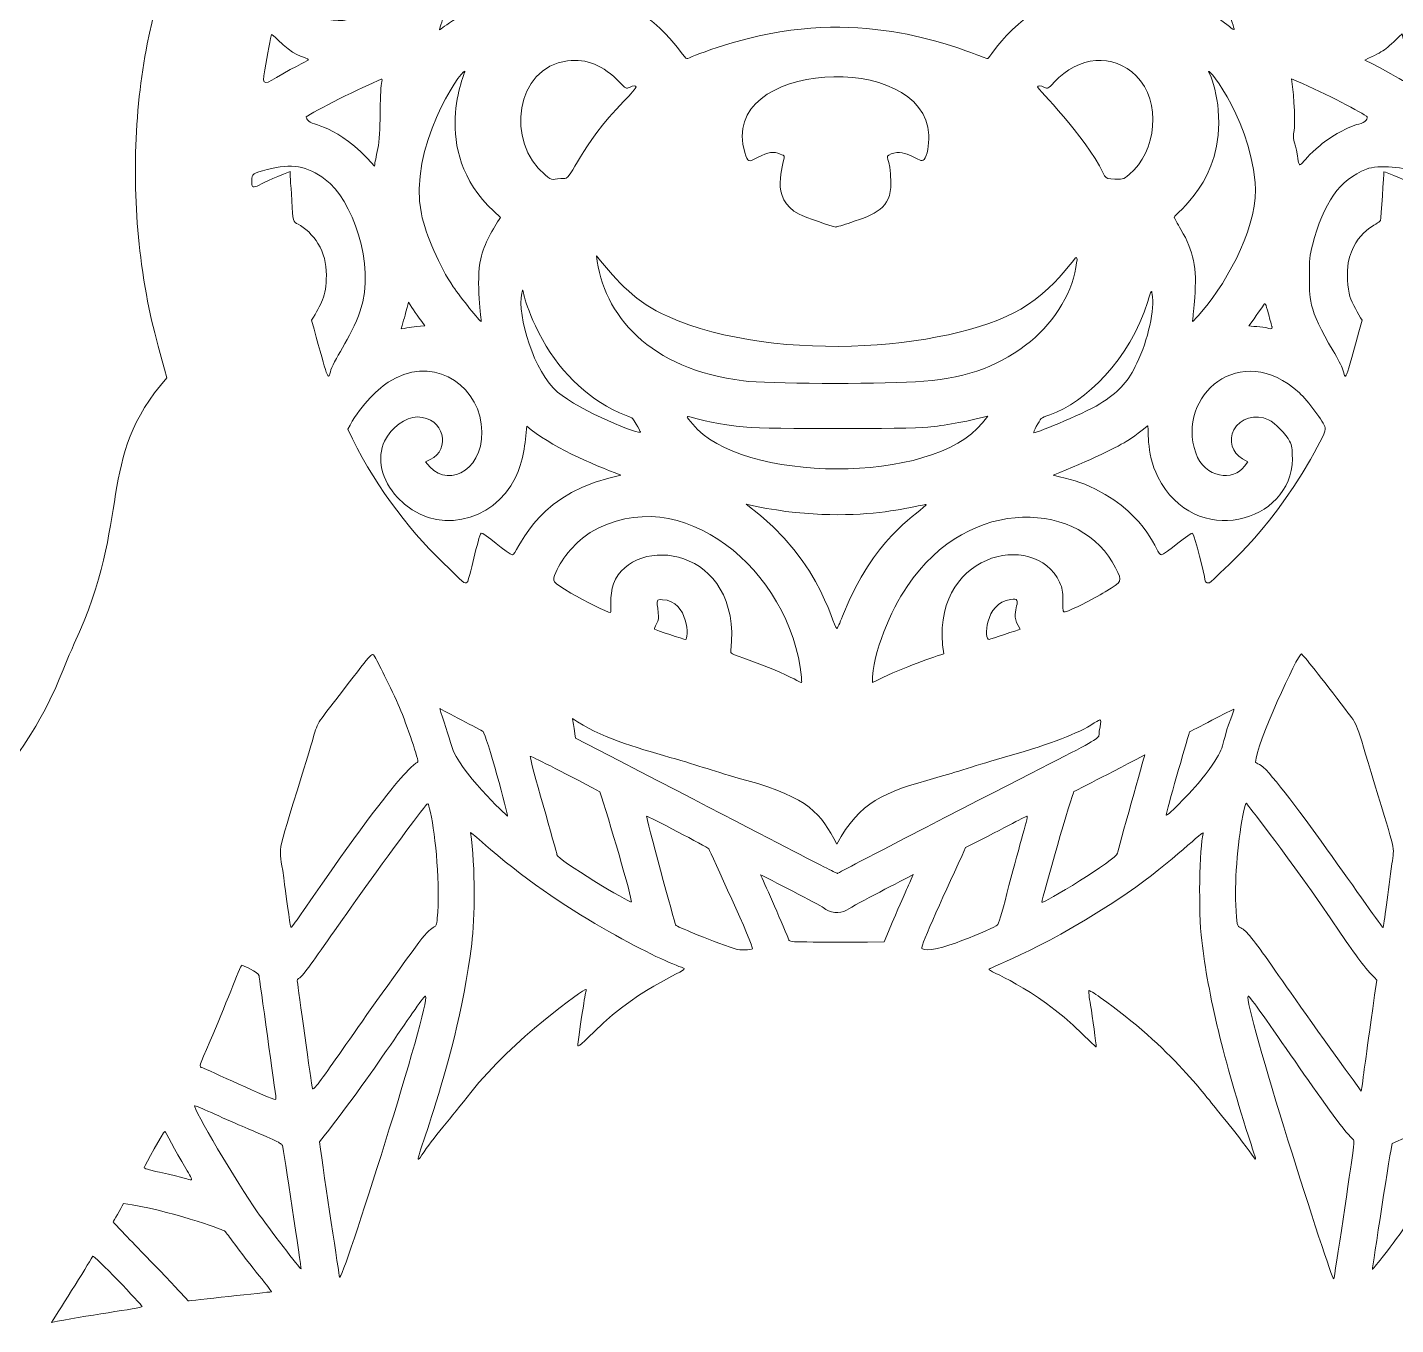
# Model space of a CAD drawing. Header units: inches. Extents: x -38.8 to 53.1, y -11.6 to 14.8.
# Drawn here: x -13.092 to -9.058, y -6.909 to -3.083 of the extents above; entities that cross this region are included whole.
import ezdxf

# ---------------------------------------------------------------- set-up
doc = ezdxf.new("R2010")
doc.units = ezdxf.units.IN
doc.header["$MEASUREMENT"] = 0
doc.layers.add('Sloth', color=7, linetype='Continuous', lineweight=0)

msp = doc.modelspace()

# ---------------------------------------------------------------- linework, layer by layer
at = {"layer": 'Sloth'}
for points, knots in [([(-5.5571, -8.4028), (-5.8408, -8.2225), (-5.9443, -8.1075), (-6.2237, -7.9171), (-6.612, -7.6527), (-6.4955, -7.6612), (-6.9886, -7.3707), (-6.9055, -7.354), (-6.723, -7.3416), (-6.6526, -7.3554), (-6.6419, -7.3575), (-6.6326, -7.3587), (-6.632, -7.3581), (-6.6314, -7.3575), (-6.6503, -7.3308), (-6.674, -7.2987), (-6.732, -7.2205), (-6.7472, -7.2125), (-6.8911, -7.0604), (-7.1105, -6.8287), (-7.2475, -6.7131), (-7.5217, -6.5281), (-7.5625, -6.5006), (-7.5927, -6.4783), (-7.5901, -6.4774), (-7.5653, -6.4691), (-7.5589, -6.4787), (-7.4536, -6.4307), (-7.4101, -6.4109), (-7.3371, -6.37), (-7.3371, -6.3654), (-7.3371, -6.3642), (-7.3433, -6.3611), (-7.351, -6.3586), (-7.4372, -6.3301), (-7.6089, -6.1397), (-7.672, -6.0728), (-7.734, -6.007), (-8.2599, -5.5004), (-8.2421, -5.4827), (-8.2412, -5.4818), (-8.2161, -5.481), (-8.1863, -5.4808), (-8.1342, -5.4804), (-8.1219, -5.4837), (-8.0896, -5.4491), (-8.1699, -5.3737), (-8.2356, -5.3103), (-8.3022, -5.2088), (-8.3951, -5.0671), (-8.4096, -5.0032), (-8.4587, -4.8954), (-8.5896, -4.6077), (-8.5546, -4.4318), (-8.6366, -4.2544), (-8.6817, -4.1569), (-8.7271, -4.1279), (-8.7271, -4.1128), (-8.7271, -4.0821), (-8.6445, -3.9047), (-8.6381, -3.5453), (-8.6339, -3.3124), (-8.6574, -3.1487), (-8.7303, -2.9004), (-8.7362, -2.8803), (-8.7427, -2.8619), (-8.7446, -2.8595), (-8.7703, -2.8281), (-8.5837, -2.9358), (-8.5837, -2.9293), (-8.5837, -2.9131), (-8.6068, -2.8197), (-8.6259, -2.7588), (-8.6828, -2.5771), (-8.8376, -2.2741), (-9.0064, -2.0621), (-9.2251, -1.7877), (-9.4535, -1.6046), (-9.4898, -1.5917), (-9.5265, -1.5786), (-9.365, -1.5646), (-9.3655, -1.5504), (-9.366, -1.5399), (-9.4919, -1.4381), (-9.5554, -1.3968), (-9.6707, -1.3218), (-10.0045, -1.2254), (-10.3304, -1.2332), (-10.3304, -1.2332), (-10.4087, -1.2351), (-10.4087, -1.2351), (-10.4087, -1.2351), (-10.4293, -1.1928), (-10.4293, -1.1928), (-10.4809, -1.0869), (-10.6123, -0.9347), (-10.7041, -0.8553), (-10.7608, -0.8949), (-10.9295, -1.0779), (-11.0006, -1.2338), (-11.2076, -1.234), (-11.2823, -1.2293), (-11.4971, -1.2722), (-11.6168, -1.2961), (-11.788, -1.3541), (-11.8438, -1.3897), (-11.9576, -1.4622), (-12.0475, -1.5497), (-12.0447, -1.5524), (-12.0346, -1.5624), (-11.9164, -1.5791), (-11.9147, -1.5843), (-11.9141, -1.5861), (-11.9253, -1.5949), (-11.9395, -1.6038), (-12.0294, -1.6602), (-12.265, -1.8772), (-12.4257, -2.0912), (-12.6501, -2.3898), (-12.7803, -2.7012), (-12.817, -2.8821), (-12.8287, -2.9397), (-12.8322, -2.9355), (-12.8064, -2.9212), (-12.7571, -2.8937), (-12.6673, -2.8508), (-12.6647, -2.8534), (-12.6624, -2.8557), (-12.704, -2.9607), (-12.7385, -3.1321), (-12.7784, -3.33), (-12.7846, -3.5722), (-12.7552, -3.7821), (-12.7364, -3.916), (-12.7198, -3.9756), (-12.6805, -4.1164), (-12.8934, -4.3591), (-12.7798, -4.5277), (-12.9536, -4.9005), (-12.9972, -4.9939), (-13.0017, -5.036), (-13.0816, -5.1671), (-13.1931, -5.3499), (-13.3171, -5.4388), (-13.3171, -5.4515), (-13.3171, -5.4557), (-13.3035, -5.4673), (-13.2904, -5.4742), (-13.2806, -5.4793), (-13.2702, -5.4804), (-13.2245, -5.4808), (-13.1946, -5.481), (-13.1693, -5.4821), (-13.1683, -5.4832), (-13.164, -5.4874), (-13.2752, -5.6134), (-13.3422, -5.6804), (-13.6791, -6.0168), (-13.5966, -5.9233), (-13.7272, -6.0614), (-13.9102, -6.2549), (-13.9825, -6.3209), (-14.0464, -6.3526), (-14.0783, -6.3684), (-14.08, -6.3645), (-14.0289, -6.394), (-13.8916, -6.4732), (-13.8284, -6.4705), (-13.8198, -6.4784), (-13.8134, -6.4842), (-14.0513, -6.6228), (-14.2902, -6.8337), (-14.4123, -6.9414), (-14.611, -7.1584), (-14.6649, -7.2131), (-14.6942, -7.2427), (-14.78, -7.3537), (-14.7764, -7.3572), (-14.7756, -7.3581), (-14.7675, -7.3573), (-14.7585, -7.3554), (-14.7371, -7.351), (-14.6449, -7.3456), (-14.5421, -7.3552), (-14.415, -7.3671), (-14.4121, -7.3687), (-14.4355, -7.3798), (-14.4736, -7.398), (-14.5711, -7.4645), (-14.6154, -7.4904), (-14.8067, -7.6021), (-14.8981, -7.7208), (-15.1771, -7.9105), (-15.5023, -8.1318), (-15.6698, -8.3167), (-16.1025, -8.5509), (-16.1238, -8.5625), (-16.1259, -8.5646), (-16.1235, -8.5711), (-16.1195, -8.5819), (-16.102, -8.5893), (-16.0404, -8.6065), (-15.861, -8.6565), (-15.8174, -8.6514), (-15.7542, -8.6591), (-15.96, -8.9543), (-15.9734, -9.0979), (-16.0041, -9.1642), (-16.0114, -9.18), (-16.0144, -9.1951), (-16.0235, -9.2621), (-16.0369, -9.3604), (-16.0381, -9.3806), (-16.0359, -9.4805), (-16.0313, -9.6903), (-16.0099, -9.8349), (-15.9132, -10.0221), (-15.884, -10.0787), (-15.8823, -10.0812), (-15.8753, -10.0754), (-15.8665, -10.068), (-15.8642, -10.0612), (-15.8535, -10.0099), (-15.8306, -9.8991), (-15.7876, -9.7985), (-15.7562, -9.7817), (-15.7406, -9.7733), (-15.7704, -9.879), (-15.7182, -10.0352), (-15.7044, -10.0764), (-15.6919, -10.1021), (-15.6572, -10.1605), (-15.6143, -10.2328), (-15.5844, -10.287), (-15.5512, -10.3385), (-15.5264, -10.3768), (-15.4778, -10.4422), (-15.4741, -10.4421), (-15.4698, -10.442), (-15.4439, -10.3289), (-15.3373, -10.2055), (-15.3069, -10.1703), (-15.2504, -10.1171), (-15.2397, -10.1136), (-15.2314, -10.1109), (-15.2216, -10.1218), (-15.1955, -10.1621), (-15.1114, -10.2924), (-14.9314, -10.4355), (-14.9271, -10.4355), (-14.9254, -10.4355), (-14.9231, -10.4298), (-14.922, -10.423), (-14.9101, -10.3514), (-14.851, -10.1858), (-14.8097, -10.108), (-14.7998, -10.0894), (-14.7979, -10.0798), (-14.7449, -10.1), (-14.5656, -10.1679), (-13.9077, -10.2873), (-13.9062, -10.2875), (-13.8879, -10.29), (-13.8915, -10.2813), (-13.8722, -10.3705), (-13.8513, -10.4667), (-13.8191, -10.5554), (-13.7821, -10.6188), (-13.7621, -10.6532), (-13.6696, -10.8632), (-13.6099, -10.8941), (-13.5842, -10.9074), (-13.5625, -10.893), (-13.5589, -10.8602), (-13.5508, -10.7862), (-13.5467, -10.7672), (-13.5315, -10.7338), (-13.5027, -10.6702), (-13.4597, -10.587), (-13.4452, -10.5666), (-13.4304, -10.5459), (-13.3919, -10.5088), (-13.3851, -10.5088), (-13.3785, -10.5088), (-13.3485, -10.5808), (-13.3114, -10.6854), (-13.277, -10.7825), (-13.2476, -10.8441), (-13.1896, -10.9405), (-13.1028, -11.0846), (-13.0495, -11.146), (-12.9121, -11.2604), (-12.83, -11.3287), (-12.7897, -11.3559), (-12.7104, -11.3963), (-12.6344, -11.4351), (-12.6012, -11.4469), (-12.5676, -11.447), (-12.5449, -11.4471), (-12.5426, -11.4465), (-12.5351, -11.4378), (-12.5064, -11.4044), (-12.5753, -11.351), (-12.6022, -11.1721), (-12.6083, -11.1316), (-12.6108, -11.0343), (-12.6061, -11.0176), (-12.6035, -11.0082), (-12.6034, -11.0081), (-12.5965, -11.0142), (-12.5775, -11.0312), (-12.466, -11.1882), (-12.318, -11.3059), (-12.1763, -11.4186), (-11.8104, -11.59), (-11.8104, -11.5525), (-11.8104, -11.5488), (-11.8549, -11.4457), (-11.8687, -11.3719), (-11.8712, -11.3585), (-11.8675, -11.3559), (-11.8586, -11.3449), (-11.6986, -11.3667), (-11.4628, -11.3746), (-11.3888, -11.3709), (-11.2486, -11.364), (-10.951, -11.3121), (-10.8321, -11.226), (-10.8041, -11.2057), (-10.7447, -11.1567), (-10.7047, -11.1119), (-10.6705, -11.1536), (-10.6022, -11.2088), (-10.5768, -11.2264), (-10.4957, -11.2828), (-10.3437, -11.3292), (-10.1488, -11.357), (-10.0397, -11.3726), (-10.0181, -11.3736), (-9.8776, -11.3692), (-9.5984, -11.3607), (-9.5628, -11.3422), (-9.5489, -11.3475), (-9.5252, -11.3566), (-9.5815, -11.5112), (-9.5925, -11.533), (-9.6007, -11.5492), (-9.6008, -11.5499), (-9.5949, -11.5558), (-9.5761, -11.5746), (-9.2829, -11.4374), (-9.1437, -11.3443), (-9.0526, -11.2834), (-8.9428, -11.1743), (-8.8296, -11.0321), (-8.8089, -11.0061), (-8.8049, -11.0064), (-8.8019, -11.0344), (-8.7899, -11.146), (-8.8281, -11.2875), (-8.8722, -11.3842), (-8.8858, -11.4142), (-8.8866, -11.4251), (-8.8757, -11.4377), (-8.8682, -11.4464), (-8.8659, -11.4471), (-8.8432, -11.4471), (-8.809, -11.447), (-8.7809, -11.4371), (-8.7037, -11.398), (-8.6223, -11.3567), (-8.582, -11.3298), (-8.5021, -11.2636), (-8.386, -11.1674), (-8.307, -11.0942), (-8.2132, -10.9288), (-8.1619, -10.8383), (-8.1448, -10.8129), (-8.0925, -10.6688), (-8.0493, -10.55), (-8.0317, -10.5088), (-8.0242, -10.5088), (-8.0191, -10.5088), (-7.9797, -10.5466), (-7.9673, -10.5635), (-7.9393, -10.6016), (-7.8667, -10.7518), (-7.861, -10.7838), (-7.8508, -10.8402), (-7.854, -10.8846), (-7.8339, -10.8953), (-7.7677, -10.9308), (-7.671, -10.6951), (-7.6186, -10.6021), (-7.5407, -10.4639), (-7.5312, -10.2888), (-7.5135, -10.2888), (-7.4936, -10.2888), (-6.8034, -10.1548), (-6.6612, -10.0984), (-6.6478, -10.0931), (-6.631, -10.0888), (-6.6237, -10.0888), (-6.6105, -10.0888), (-6.6104, -10.0889), (-6.5972, -10.1152), (-6.5059, -10.2968), (-6.4881, -10.4354), (-6.4836, -10.4354), (-6.4763, -10.4354), (-6.4003, -10.3663), (-6.364, -10.3341), (-6.2397, -10.224), (-6.1935, -10.119), (-6.1772, -10.1138), (-6.1639, -10.1096), (-6.103, -10.1671), (-6.0465, -10.2371), (-5.9697, -10.3323), (-5.9417, -10.4385), (-5.9352, -10.4398), (-5.9289, -10.4411), (-5.8656, -10.3513), (-5.8276, -10.2871), (-5.6954, -10.064), (-5.6593, -10.0221), (-5.6591, -9.7793), (-5.6075, -9.806), (-5.5689, -9.9508), (-5.5573, -10.0073), (-5.5378, -10.1022), (-5.5297, -10.0828), (-5.5093, -10.0463), (-5.4622, -9.9623), (-5.4129, -9.8306), (-5.399, -9.7516), (-5.3821, -9.6565), (-5.3668, -9.4561), (-5.3718, -9.3982), (-5.3902, -9.1877), (-5.4026, -9.1758), (-5.4242, -9.1104), (-5.5212, -8.8176), (-5.6586, -8.6659), (-5.6522, -8.6595), (-5.6433, -8.6506), (-5.5959, -8.6681), (-5.4013, -8.6151), (-5.3124, -8.5908), (-5.2978, -8.5858), (-5.2905, -8.5765), (-5.2722, -8.5532), (-5.2677, -8.5867), (-5.5571, -8.4028)], [0, 0, 0, 0, 1, 1, 1, 2, 2, 2, 3, 3, 3, 4, 4, 4, 5, 5, 5, 6, 6, 6, 7, 7, 7, 8, 8, 8, 9, 9, 9, 10, 10, 10, 11, 11, 11, 12, 12, 12, 13, 13, 13, 14, 14, 14, 15, 15, 15, 16, 16, 16, 17, 17, 17, 18, 18, 18, 19, 19, 19, 20, 20, 20, 21, 21, 21, 22, 22, 22, 23, 23, 23, 24, 24, 24, 25, 25, 25, 26, 26, 26, 27, 27, 27, 28, 28, 28, 29, 29, 29, 30, 30, 30, 31, 31, 31, 32, 32, 32, 33, 33, 33, 34, 34, 34, 35, 35, 35, 36, 36, 36, 37, 37, 37, 38, 38, 38, 39, 39, 39, 40, 40, 40, 41, 41, 41, 42, 42, 42, 43, 43, 43, 44, 44, 44, 45, 45, 45, 46, 46, 46, 47, 47, 47, 48, 48, 48, 49, 49, 49, 50, 50, 50, 51, 51, 51, 52, 52, 52, 53, 53, 53, 54, 54, 54, 55, 55, 55, 56, 56, 56, 57, 57, 57, 58, 58, 58, 59, 59, 59, 60, 60, 60, 61, 61, 61, 62, 62, 62, 63, 63, 63, 64, 64, 64, 65, 65, 65, 66, 66, 66, 67, 67, 67, 68, 68, 68, 69, 69, 69, 70, 70, 70, 71, 71, 71, 72, 72, 72, 73, 73, 73, 74, 74, 74, 75, 75, 75, 76, 76, 76, 77, 77, 77, 78, 78, 78, 79, 79, 79, 80, 80, 80, 81, 81, 81, 82, 82, 82, 83, 83, 83, 84, 84, 84, 85, 85, 85, 86, 86, 86, 87, 87, 87, 88, 88, 88, 89, 89, 89, 90, 90, 90, 91, 91, 91, 92, 92, 92, 93, 93, 93, 94, 94, 94, 95, 95, 95, 96, 96, 96, 97, 97, 97, 98, 98, 98, 99, 99, 99, 100, 100, 100, 101, 101, 101, 102, 102, 102, 103, 103, 103, 104, 104, 104, 105, 105, 105, 106, 106, 106, 107, 107, 107, 108, 108, 108, 109, 109, 109, 110, 110, 110, 111, 111, 111, 112, 112, 112, 113, 113, 113, 114, 114, 114, 115, 115, 115, 116, 116, 116, 117, 117, 117, 118, 118, 118, 119, 119, 119, 120, 120, 120, 121, 121, 121, 122, 122, 122, 123, 123, 123, 124, 124, 124, 125, 125, 125, 126, 126, 126, 127, 127, 127, 128, 128, 128, 129, 129, 129, 130, 130, 130, 131, 131, 131, 132, 132, 132, 133, 133, 133, 134, 134, 134, 135, 135, 135, 136, 136, 136, 137, 137, 137, 138, 138, 138, 139, 139, 139, 140, 140, 140, 141, 141, 141, 142, 142, 142, 143, 143, 143, 144, 144, 144, 145, 145, 145, 146, 146, 146, 147, 147, 147, 148, 148, 148, 149, 149, 149, 150, 150, 150, 151, 151, 151, 151]), ([(-12.2716, -2.8921), (-12.2548, -2.8774), (-12.2421, -2.8791), (-12.2297, -2.8977), (-12.2188, -2.9139), (-12.192, -2.9288), (-12.1739, -2.9287), (-12.1174, -2.9284), (-12.0798, -2.855), (-12.1426, -2.7951), (-12.1886, -2.7513), (-12.2089, -2.7516), (-12.2632, -2.7471), (-12.2286, -2.6618), (-12.2278, -2.6598), (-12.2037, -2.6078), (-12.2037, -2.6078), (-12.1804, -2.61), (-12.1804, -2.61), (-12.124, -2.6153), (-12.0465, -2.6587), (-12.0162, -2.7021), (-11.9275, -2.829), (-12.0571, -3.1174), (-12.2201, -3.0549), (-12.2838, -3.0304), (-12.312, -2.9276), (-12.2716, -2.8921)], [0, 0, 0, 0, 1, 1, 1, 2, 2, 2, 3, 3, 3, 4, 4, 4, 5, 5, 5, 6, 6, 6, 7, 7, 7, 8, 8, 8, 9, 9, 9, 9]), ([(-11.8296, -2.9528), (-11.633, -2.9663), (-11.376, -2.8422), (-11.3542, -2.8421), (-11.2694, -2.8421), (-11.0696, -3.0045), (-11.0222, -3.027), (-10.9553, -3.0586), (-10.8369, -3.0232), (-10.5365, -3.0391), (-10.4005, -3.0462), (-10.3954, -3.0362), (-10.3143, -2.9791), (-10.2032, -2.901), (-10.1365, -2.8625), (-10.0884, -2.8487), (-10.0573, -2.8398), (-10.0517, -2.8403), (-10.018, -2.8542), (-9.9066, -2.9004), (-9.7245, -2.9595), (-9.5798, -2.9538), (-9.5693, -2.982), (-9.5337, -3.0819), (-9.5337, -3.0898), (-9.5337, -3.0913), (-9.5401, -3.0874), (-9.5479, -3.0811), (-9.664, -2.9868), (-9.8381, -2.9476), (-9.9654, -2.9736), (-10.1743, -3.0164), (-10.2531, -3.1755), (-10.2603, -3.1755), (-10.2769, -3.1755), (-10.5201, -3.0495), (-10.8407, -3.0919), (-11.0174, -3.1153), (-11.1403, -3.1755), (-11.1478, -3.1754), (-11.1583, -3.1752), (-11.225, -3.0416), (-11.3937, -2.9861), (-11.6573, -2.8994), (-11.8771, -3.0959), (-11.8771, -3.0909), (-11.8771, -3.0885), (-11.8501, -3.0059), (-11.8296, -2.9528)], [0, 0, 0, 0, 1, 1, 1, 2, 2, 2, 3, 3, 3, 4, 4, 4, 5, 5, 5, 6, 6, 6, 7, 7, 7, 8, 8, 8, 9, 9, 9, 10, 10, 10, 11, 11, 11, 12, 12, 12, 13, 13, 13, 14, 14, 14, 15, 15, 15, 16, 16, 16, 16]), ([(-12.3921, -3.2083), (-12.3853, -3.1678), (-12.3734, -3.1078), (-12.3717, -3.1049), (-12.3709, -3.1036), (-12.3628, -3.1106), (-12.3535, -3.1204), (-12.2695, -3.2092), (-12.2096, -3.1468), (-12.3387, -3.2203), (-12.393, -3.2512), (-12.4014, -3.2632), (-12.3921, -3.2083)], [0, 0, 0, 0, 1, 1, 1, 2, 2, 2, 3, 3, 3, 4, 4, 4, 4]), ([(-9.0183, -3.2048), (-9.0063, -3.2775), (-9.0185, -3.243), (-9.1487, -3.1797), (-9.0866, -3.1501), (-9.0926, -3.1543), (-9.0382, -3.1023), (-9.0331, -3.1267), (-9.0249, -3.1646), (-9.0183, -3.2048)], [0, 0, 0, 0, 1, 1, 1, 2, 2, 2, 3, 3, 3, 3]), ([(-11.3329, -3.3006), (-11.4639, -3.4363), (-11.4865, -3.5288), (-11.5068, -3.5288), (-11.5456, -3.529), (-11.5405, -3.5395), (-11.5654, -3.5187), (-11.6823, -3.4208), (-11.6542, -3.2018), (-11.4994, -3.1822), (-11.4427, -3.175), (-11.3937, -3.1952), (-11.346, -3.2451), (-11.3267, -3.2653), (-11.3266, -3.2654), (-11.317, -3.2604), (-11.3054, -3.2544), (-11.2971, -3.254), (-11.2971, -3.2595), (-11.2971, -3.2616), (-11.3132, -3.2801), (-11.3329, -3.3006)], [0, 0, 0, 0, 1, 1, 1, 2, 2, 2, 3, 3, 3, 4, 4, 4, 5, 5, 5, 6, 6, 6, 7, 7, 7, 7]), ([(-10.5457, -3.5421), (-10.5454, -3.6172), (-10.5927, -3.6353), (-10.6638, -3.6587), (-10.6863, -3.6661), (-10.7064, -3.6721), (-10.7084, -3.6721), (-10.7164, -3.6719), (-10.7998, -3.6427), (-10.8161, -3.6343), (-10.9069, -3.588), (-10.8605, -3.4897), (-10.8604, -3.4628), (-10.8604, -3.4622), (-10.8656, -3.4596), (-10.872, -3.457), (-10.8918, -3.4487), (-10.9074, -3.4509), (-10.9371, -3.4661), (-10.9679, -3.4819), (-10.9668, -3.4823), (-10.9762, -3.4521), (-11.0609, -3.1807), (-10.4446, -3.1483), (-10.4344, -3.401), (-10.4331, -3.4323), (-10.4384, -3.4602), (-10.448, -3.4734), (-10.4584, -3.4875), (-10.5017, -3.4386), (-10.545, -3.4568), (-10.5693, -3.4669), (-10.5461, -3.461), (-10.5457, -3.5421)], [0, 0, 0, 0, 1, 1, 1, 2, 2, 2, 3, 3, 3, 4, 4, 4, 5, 5, 5, 6, 6, 6, 7, 7, 7, 8, 8, 8, 9, 9, 9, 10, 10, 10, 11, 11, 11, 11]), ([(-9.8431, -3.5173), (-9.862, -3.5328), (-9.8612, -3.5326), (-9.8973, -3.5297), (-9.9118, -3.5285), (-9.913, -3.5277), (-9.9201, -3.5129), (-9.974, -3.402), (-10.1137, -3.2636), (-10.1137, -3.2592), (-10.1137, -3.254), (-10.1039, -3.2546), (-10.0927, -3.2604), (-10.0833, -3.2653), (-10.0831, -3.2651), (-10.0645, -3.2451), (-9.9919, -3.1667), (-9.8905, -3.159), (-9.8225, -3.2267), (-9.7475, -3.3013), (-9.7618, -3.4503), (-9.8431, -3.5173)], [0, 0, 0, 0, 1, 1, 1, 2, 2, 2, 3, 3, 3, 4, 4, 4, 5, 5, 5, 6, 6, 6, 7, 7, 7, 7]), ([(-9.6297, -3.9221), (-9.6585, -3.9558), (-9.6582, -3.9555), (-9.656, -3.9438), (-9.655, -3.9383), (-9.6523, -3.9097), (-9.65, -3.8802), (-9.6432, -3.792), (-9.6527, -3.7449), (-9.6906, -3.6797), (-9.7015, -3.661), (-9.7104, -3.6448), (-9.7104, -3.6437), (-9.7104, -3.6321), (-9.5617, -3.5385), (-9.5805, -3.3271), (-9.584, -3.2876), (-9.5957, -3.2401), (-9.6072, -3.2185), (-9.6264, -3.1827), (-9.4929, -3.333), (-9.4718, -3.5405), (-9.46, -3.657), (-9.547, -3.8257), (-9.6297, -3.9221)], [0, 0, 0, 0, 1, 1, 1, 2, 2, 2, 3, 3, 3, 4, 4, 4, 5, 5, 5, 6, 6, 6, 7, 7, 7, 8, 8, 8, 8]), ([(-11.8022, -3.2121), (-11.7974, -3.2121), (-11.9113, -3.4429), (-11.7168, -3.6255), (-11.7168, -3.6255), (-11.6973, -3.6438), (-11.6973, -3.6438), (-11.7181, -3.6769), (-11.7453, -3.7208), (-11.7553, -3.7655), (-11.7706, -3.8337), (-11.752, -3.9481), (-11.7544, -3.9506), (-11.7565, -3.9526), (-11.8144, -3.8801), (-11.8362, -3.8481), (-11.8761, -3.7897), (-11.9177, -3.6946), (-11.9302, -3.6332), (-11.9699, -3.4384), (-11.8153, -3.2121), (-11.8022, -3.2121)], [0, 0, 0, 0, 1, 1, 1, 2, 2, 2, 3, 3, 3, 4, 4, 4, 5, 5, 5, 6, 6, 6, 7, 7, 7, 7]), ([(-12.2657, -3.3563), (-12.2686, -3.3519), (-12.2705, -3.3478), (-12.2698, -3.3473), (-12.2515, -3.3325), (-12.102, -3.2578), (-12.0483, -3.2365), (-12.0456, -3.2355), (-12.0455, -3.239), (-12.0478, -3.2494), (-12.0535, -3.2749), (-12.0493, -3.4016), (-12.0583, -3.4405), (-12.0644, -3.467), (-12.0665, -3.4799), (-12.0688, -3.4929), (-12.1814, -3.3634), (-12.252, -3.3772), (-12.2657, -3.3563)], [0, 0, 0, 0, 1, 1, 1, 2, 2, 2, 3, 3, 3, 4, 4, 4, 5, 5, 5, 6, 6, 6, 6]), ([(-9.3646, -3.2356), (-9.2809, -3.2696), (-9.1707, -3.3277), (-9.144, -3.3451), (-9.1353, -3.3508), (-9.1478, -3.364), (-9.166, -3.3685), (-9.1969, -3.3761), (-9.2472, -3.4037), (-9.2806, -3.4314), (-9.3461, -3.4858), (-9.3388, -3.5115), (-9.3472, -3.4621), (-9.3556, -3.4129), (-9.363, -3.4151), (-9.357, -3.388), (-9.3533, -3.3714), (-9.3558, -3.2959), (-9.3646, -3.2356)], [0, 0, 0, 0, 1, 1, 1, 2, 2, 2, 3, 3, 3, 4, 4, 4, 5, 5, 5, 6, 6, 6, 6]), ([(-12.3845, -3.5023), (-12.3122, -3.4838), (-12.2682, -3.4914), (-12.2136, -3.5317), (-12.1355, -3.5893), (-12.0641, -3.7811), (-12.1104, -3.9193), (-12.1376, -4.0004), (-12.1927, -4.0678), (-12.1985, -4.0996), (-12.2049, -4.1351), (-12.213, -4.0948), (-12.2539, -3.9467), (-12.2255, -3.899), (-12.2104, -3.8784), (-12.2104, -3.8143), (-12.2104, -3.7774), (-12.2175, -3.7506), (-12.2353, -3.7205), (-12.2488, -3.6976), (-12.2748, -3.6723), (-12.2935, -3.6639), (-12.3089, -3.657), (-12.3093, -3.6555), (-12.3124, -3.5949), (-12.3159, -3.5266), (-12.3164, -3.5543), (-12.3171, -3.5089), (-12.4268, -3.5489), (-12.4304, -3.5727), (-12.4304, -3.5357), (-12.4304, -3.5157), (-12.4268, -3.5131), (-12.3845, -3.5023)], [0, 0, 0, 0, 1, 1, 1, 2, 2, 2, 3, 3, 3, 4, 4, 4, 5, 5, 5, 6, 6, 6, 7, 7, 7, 8, 8, 8, 9, 9, 9, 10, 10, 10, 11, 11, 11, 11]), ([(-8.9898, -3.5141), (-8.9812, -3.5185), (-8.9804, -3.5206), (-8.9804, -3.5372), (-8.9804, -3.5526), (-8.9814, -3.5555), (-8.9864, -3.5555), (-8.9897, -3.5555), (-8.9938, -3.5541), (-8.9956, -3.5523), (-9.0032, -3.5448), (-9.0903, -3.5064), (-9.0922, -3.5098), (-9.093, -3.5112), (-9.1, -3.6471), (-9.1023, -3.6532), (-9.1061, -3.6631), (-9.1786, -3.6815), (-9.1973, -3.778), (-9.2022, -3.8035), (-9.1997, -3.8538), (-9.1925, -3.8771), (-9.1863, -3.8969), (-9.1669, -3.9292), (-9.1566, -3.9471), (-9.2103, -4.1418), (-9.2037, -4.1246), (-9.2139, -4.0905), (-9.2161, -4.0831), (-9.2287, -4.0591), (-9.242, -4.0371), (-9.3179, -3.9109), (-9.3119, -3.8754), (-9.3119, -3.8221), (-9.312, -3.7654), (-9.3113, -3.7576), (-9.3029, -3.7255), (-9.27, -3.5994), (-9.2226, -3.5326), (-9.1439, -3.5014), (-9.1092, -3.4877), (-9.028, -3.4944), (-8.9898, -3.5141)], [0, 0, 0, 0, 1, 1, 1, 2, 2, 2, 3, 3, 3, 4, 4, 4, 5, 5, 5, 6, 6, 6, 7, 7, 7, 8, 8, 8, 9, 9, 9, 10, 10, 10, 11, 11, 11, 12, 12, 12, 13, 13, 13, 14, 14, 14, 14]), ([(-10.1434, -3.902), (-10.0142, -3.8151), (-9.9861, -3.7095), (-10.0003, -3.7913), (-10.0149, -3.8751), (-10.071, -3.9618), (-10.1488, -4.0208), (-10.2368, -4.0877), (-10.3358, -4.1205), (-10.4738, -4.1285), (-10.6026, -4.1361), (-10.9095, -4.1344), (-10.9804, -4.1257), (-11.2571, -4.092), (-11.395, -3.9317), (-11.4137, -3.7571), (-11.3486, -3.8372), (-11.2982, -3.8935), (-11.2047, -3.9353), (-10.8792, -4.0806), (-10.3358, -4.0315), (-10.1434, -3.902)], [0, 0, 0, 0, 1, 1, 1, 2, 2, 2, 3, 3, 3, 4, 4, 4, 5, 5, 5, 6, 6, 6, 7, 7, 7, 7]), ([(-11.6341, -3.8671), (-11.6284, -3.8408), (-11.6364, -3.8737), (-11.5939, -3.9639), (-11.542, -4.0745), (-11.4627, -4.1604), (-11.3666, -4.2101), (-11.3037, -4.2426), (-11.3144, -4.2225), (-11.2971, -4.2532), (-11.2907, -4.2645), (-11.2849, -4.2749), (-11.2843, -4.2763), (-11.2786, -4.2891), (-11.4638, -4.2137), (-11.5291, -4.1587), (-11.5976, -4.1011), (-11.6485, -3.9336), (-11.6341, -3.8671)], [0, 0, 0, 0, 1, 1, 1, 2, 2, 2, 3, 3, 3, 4, 4, 4, 5, 5, 5, 6, 6, 6, 6]), ([(-10.1024, -4.2368), (-10.1004, -4.2348), (-10.089, -4.2298), (-10.0771, -4.2257), (-9.9738, -4.19), (-9.8409, -4.0633), (-9.7884, -3.8921), (-9.7779, -3.8577), (-9.7777, -3.8573), (-9.7753, -3.8701), (-9.7672, -3.913), (-9.7877, -4.0057), (-9.8204, -4.0738), (-9.8458, -4.1268), (-9.8689, -4.1532), (-9.9206, -4.188), (-9.9628, -4.2164), (-10.1129, -4.2788), (-10.1246, -4.2788), (-10.1277, -4.2788), (-10.1089, -4.2432), (-10.1024, -4.2368)], [0, 0, 0, 0, 1, 1, 1, 2, 2, 2, 3, 3, 3, 4, 4, 4, 5, 5, 5, 6, 6, 6, 7, 7, 7, 7]), ([(-11.9199, -3.9638), (-11.9586, -3.9672), (-11.9628, -3.9673), (-11.9903, -3.9728), (-11.9812, -3.9428), (-11.9805, -3.9413), (-11.9683, -3.8938), (-11.9533, -3.9173), (-11.9461, -3.927), (-11.9199, -3.9638)], [0, 0, 0, 0, 1, 1, 1, 2, 2, 2, 3, 3, 3, 3]), ([(-9.4345, -3.9703), (-9.4367, -3.968), (-9.4762, -3.965), (-9.4903, -3.9638), (-9.4832, -3.9539), (-9.4534, -3.9122), (-9.4469, -3.9024), (-9.4419, -3.8948), (-9.4415, -3.8955), (-9.4328, -3.9279), (-9.4279, -3.9463), (-9.4229, -3.9638), (-9.4218, -3.9667), (-9.4187, -3.9748), (-9.4326, -3.9722), (-9.4345, -3.9703)], [0, 0, 0, 0, 1, 1, 1, 2, 2, 2, 3, 3, 3, 4, 4, 4, 5, 5, 5, 5]), ([(-9.3415, -4.1611), (-9.3171, -4.1834), (-9.269, -4.2482), (-9.265, -4.2642), (-9.2631, -4.2719), (-9.2777, -4.3031), (-9.3089, -4.3575), (-9.4398, -4.5861), (-9.5752, -4.6879), (-9.6001, -4.7163), (-9.608, -4.7253), (-9.6204, -4.7225), (-9.6204, -4.7117), (-9.6204, -4.6972), (-9.6492, -4.5866), (-9.6562, -4.5745), (-9.6591, -4.5694), (-9.7382, -4.6388), (-9.7485, -4.6388), (-9.7634, -4.6388), (-9.7838, -4.5243), (-9.9421, -4.4454), (-9.9894, -4.4217), (-10.0146, -4.4171), (-10.0674, -4.4035), (-9.9628, -4.3634), (-9.8689, -4.3156), (-9.8471, -4.3017), (-9.8194, -4.284), (-9.7917, -4.2588), (-9.7888, -4.2588), (-9.7848, -4.2588), (-9.7949, -4.3371), (-9.7588, -4.4089), (-9.6511, -4.6232), (-9.3627, -4.5448), (-9.3622, -4.3555), (-9.3621, -4.325), (-9.3631, -4.3183), (-9.3702, -4.3038), (-9.3801, -4.2836), (-9.4138, -4.2492), (-9.4321, -4.2405), (-9.4707, -4.2224), (-9.5166, -4.2356), (-9.5345, -4.2699), (-9.5506, -4.301), (-9.5398, -4.3381), (-9.5096, -4.3553), (-9.5096, -4.3553), (-9.4937, -4.3644), (-9.4937, -4.3644), (-9.4937, -4.3644), (-9.5033, -4.3777), (-9.5033, -4.3777), (-9.5355, -4.4221), (-9.6204, -4.4142), (-9.6472, -4.3378), (-9.7053, -4.1716), (-9.516, -4.0016), (-9.3415, -4.1611)], [0, 0, 0, 0, 1, 1, 1, 2, 2, 2, 3, 3, 3, 4, 4, 4, 5, 5, 5, 6, 6, 6, 7, 7, 7, 8, 8, 8, 9, 9, 9, 10, 10, 10, 11, 11, 11, 12, 12, 12, 13, 13, 13, 14, 14, 14, 15, 15, 15, 16, 16, 16, 17, 17, 17, 18, 18, 18, 19, 19, 19, 20, 20, 20, 20]), ([(-12.0277, -4.1297), (-11.9063, -4.0489), (-11.7698, -4.1283), (-11.7536, -4.2524), (-11.7367, -4.383), (-11.846, -4.4443), (-11.9051, -4.3788), (-11.9051, -4.3788), (-11.918, -4.3644), (-11.918, -4.3644), (-11.918, -4.3644), (-11.9039, -4.3577), (-11.9039, -4.3577), (-11.844, -4.3295), (-11.8611, -4.2322), (-11.9421, -4.2322), (-11.9765, -4.2322), (-12.0193, -4.2636), (-12.0386, -4.3031), (-12.063, -4.3531), (-12.0481, -4.4183), (-12.0005, -4.4698), (-11.8935, -4.5855), (-11.7179, -4.5448), (-11.6525, -4.4108), (-11.6302, -4.3652), (-11.6234, -4.3093), (-11.6195, -4.2589), (-11.5522, -4.318), (-11.4267, -4.3719), (-11.3425, -4.4035), (-11.3425, -4.4035), (-11.3773, -4.4123), (-11.3773, -4.4123), (-11.6067, -4.4706), (-11.6459, -4.6388), (-11.6618, -4.6388), (-11.6727, -4.6388), (-11.7491, -4.5695), (-11.7543, -4.5747), (-11.7623, -4.5827), (-11.7895, -4.7161), (-11.795, -4.7196), (-11.8047, -4.7258), (-11.8031, -4.7227), (-11.8676, -4.6605), (-11.9733, -4.5584), (-12.0778, -4.4195), (-12.1469, -4.2683), (-12.1146, -4.2044), (-12.0659, -4.1551), (-12.0277, -4.1297)], [0, 0, 0, 0, 1, 1, 1, 2, 2, 2, 3, 3, 3, 4, 4, 4, 5, 5, 5, 6, 6, 6, 7, 7, 7, 8, 8, 8, 9, 9, 9, 10, 10, 10, 11, 11, 11, 12, 12, 12, 13, 13, 13, 14, 14, 14, 15, 15, 15, 16, 16, 16, 17, 17, 17, 17]), ([(-11.1303, -4.2537), (-11.1694, -4.2054), (-11.1466, -4.2465), (-10.9704, -4.2624), (-10.9127, -4.2677), (-10.4928, -4.2676), (-10.4371, -4.2623), (-10.3892, -4.2578), (-10.3291, -4.2475), (-10.2605, -4.2295), (-10.2605, -4.2295), (-10.2762, -4.2494), (-10.2762, -4.2494), (-10.4213, -4.4341), (-10.9907, -4.4257), (-11.1303, -4.2537)], [0, 0, 0, 0, 1, 1, 1, 2, 2, 2, 3, 3, 3, 4, 4, 4, 5, 5, 5, 5]), ([(-10.8095, -4.9996), (-10.8095, -5.0329), (-10.7886, -5.0103), (-10.9821, -4.9429), (-11.0161, -4.931), (-11.0187, -4.9295), (-11.0178, -4.9219), (-10.9828, -4.6127), (-11.3057, -4.5742), (-11.3638, -4.7238), (-11.3768, -4.7574), (-11.3686, -4.8088), (-11.3729, -4.8088), (-11.3814, -4.8088), (-11.4486, -4.7757), (-11.4896, -4.7513), (-11.5461, -4.7177), (-11.5457, -4.7182), (-11.5338, -4.6905), (-11.5147, -4.6461), (-11.4726, -4.5974), (-11.4321, -4.5731), (-11.1669, -4.4138), (-10.8408, -4.6836), (-10.8095, -4.9996)], [0, 0, 0, 0, 1, 1, 1, 2, 2, 2, 3, 3, 3, 4, 4, 4, 5, 5, 5, 6, 6, 6, 7, 7, 7, 8, 8, 8, 8]), ([(-10.4426, -4.4923), (-10.4782, -4.5266), (-10.5972, -4.5927), (-10.6855, -4.8124), (-10.6937, -4.8326), (-10.7016, -4.8514), (-10.7031, -4.8542), (-10.7154, -4.8761), (-10.7356, -4.6633), (-10.9721, -4.4895), (-10.6464, -4.5641), (-10.4279, -4.478), (-10.4426, -4.4923)], [0, 0, 0, 0, 1, 1, 1, 2, 2, 2, 3, 3, 3, 4, 4, 4, 4]), ([(-9.9138, -4.7474), (-9.9528, -4.7714), (-10.0109, -4.8005), (-10.0321, -4.8068), (-10.0385, -4.8087), (-10.0388, -4.8072), (-10.0388, -4.7746), (-10.0388, -4.7441), (-10.0398, -4.7383), (-10.0484, -4.7197), (-10.1212, -4.5616), (-10.4378, -4.6348), (-10.39, -4.9309), (-10.4362, -4.9445), (-10.5196, -4.975), (-10.6004, -5.0153), (-10.6004, -4.9251), (-10.5449, -4.8014), (-10.4983, -4.7319), (-10.3131, -4.4561), (-9.9797, -4.4817), (-9.8835, -4.6771), (-9.8631, -4.7188), (-9.8616, -4.7155), (-9.9138, -4.7474)], [0, 0, 0, 0, 1, 1, 1, 2, 2, 2, 3, 3, 3, 4, 4, 4, 5, 5, 5, 6, 6, 6, 7, 7, 7, 8, 8, 8, 8]), ([(-11.2319, -4.8095), (-11.2368, -4.7681), (-11.2375, -4.7704), (-11.2195, -4.771), (-11.1409, -4.7737), (-11.1414, -4.8892), (-11.1513, -4.8885), (-11.1568, -4.8881), (-11.2402, -4.8602), (-11.2424, -4.858), (-11.2433, -4.857), (-11.2408, -4.85), (-11.2368, -4.8424), (-11.2308, -4.8308), (-11.23, -4.8254), (-11.2319, -4.8095)], [0, 0, 0, 0, 1, 1, 1, 2, 2, 2, 3, 3, 3, 4, 4, 4, 5, 5, 5, 5]), ([(-10.1708, -4.8473), (-10.1708, -4.8473), (-10.1645, -4.858), (-10.1645, -4.858), (-10.1706, -4.86), (-10.2508, -4.8867), (-10.2563, -4.8881), (-10.2712, -4.8922), (-10.2702, -4.7807), (-10.1928, -4.77), (-10.1475, -4.7638), (-10.1981, -4.8009), (-10.1708, -4.8473)], [0, 0, 0, 0, 1, 1, 1, 2, 2, 2, 3, 3, 3, 4, 4, 4, 4]), ([(-12.0705, -4.9344), (-12.066, -4.9392), (-12.0281, -5.016), (-11.9984, -5.0805), (-11.9796, -5.1211), (-11.9404, -5.2348), (-11.9404, -5.2486), (-11.9404, -5.2542), (-11.9613, -5.2256), (-12.2781, -5.6878), (-12.296, -5.7139), (-12.3119, -5.736), (-12.3134, -5.7369), (-12.3173, -5.7393), (-12.3222, -5.6875), (-12.3392, -5.5696), (-12.3507, -5.489), (-12.359, -5.5401), (-12.2652, -5.232), (-12.2372, -5.1398), (-12.2456, -5.1478), (-12.2047, -5.0948), (-12.0782, -4.9311), (-12.0775, -4.9268), (-12.0705, -4.9344)], [0, 0, 0, 0, 1, 1, 1, 2, 2, 2, 3, 3, 3, 4, 4, 4, 5, 5, 5, 6, 6, 6, 7, 7, 7, 8, 8, 8, 8]), ([(-9.4594, -5.2566), (-9.4655, -5.2541), (-9.4704, -5.2512), (-9.4704, -5.2501), (-9.4704, -5.2002), (-9.3451, -4.93), (-9.3355, -4.9307), (-9.3324, -4.931), (-9.2749, -5.0036), (-9.2056, -5.0949), (-9.1648, -5.1488), (-9.1789, -5.1203), (-9.12, -5.3138), (-9.0578, -5.5181), (-9.0605, -5.4963), (-9.0685, -5.5498), (-9.0796, -5.6244), (-9.0923, -5.7352), (-9.0949, -5.7378), (-9.0981, -5.7409), (-9.4134, -5.2759), (-9.4594, -5.2566)], [0, 0, 0, 0, 1, 1, 1, 2, 2, 2, 3, 3, 3, 4, 4, 4, 5, 5, 5, 6, 6, 6, 7, 7, 7, 7]), ([(-11.8763, -5.0922), (-11.8685, -5.0963), (-11.7533, -5.1553), (-11.748, -5.1601), (-11.7393, -5.1681), (-11.6727, -5.4088), (-11.6763, -5.4088), (-11.6785, -5.4088), (-11.8206, -5.2743), (-11.8406, -5.2043), (-11.8488, -5.1757), (-11.8671, -5.1204), (-11.8763, -5.0922)], [0, 0, 0, 0, 1, 1, 1, 2, 2, 2, 3, 3, 3, 4, 4, 4, 4]), ([(-10.637, -5.5433), (-10.6727, -5.5619), (-10.7027, -5.5775), (-10.7037, -5.5779), (-10.706, -5.5789), (-10.7361, -5.5621), (-11.4762, -5.1788), (-11.4808, -5.1427), (-11.4809, -5.1426), (-11.4847, -5.121), (-11.4047, -5.1764), (-11.3006, -5.2063), (-11.1972, -5.2358), (-11.1046, -5.2623), (-11.0733, -5.2754), (-10.9704, -5.3039), (-10.7881, -5.3545), (-10.7517, -5.402), (-10.7057, -5.4914), (-10.635, -5.3662), (-10.571, -5.3398), (-10.4104, -5.2955), (-10.3568, -5.2807), (-10.2959, -5.2595), (-10.2006, -5.2323), (-10.0665, -5.1939), (-9.9978, -5.1674), (-9.9462, -5.1344), (-9.9241, -5.1203), (-9.9242, -5.1201), (-9.9314, -5.1587), (-9.9379, -5.1937), (-9.8699, -5.1439), (-10.637, -5.5433)], [0, 0, 0, 0, 1, 1, 1, 2, 2, 2, 3, 3, 3, 4, 4, 4, 5, 5, 5, 6, 6, 6, 7, 7, 7, 8, 8, 8, 9, 9, 9, 10, 10, 10, 11, 11, 11, 11]), ([(-9.7338, -5.4058), (-9.7338, -5.3943), (-9.6756, -5.1958), (-9.665, -5.1605), (-9.6636, -5.1597), (-9.5359, -5.0928), (-9.5345, -5.0938), (-9.534, -5.0942), (-9.5382, -5.1071), (-9.5439, -5.1224), (-9.5803, -5.2212), (-9.5527, -5.198), (-9.6192, -5.2871), (-9.6468, -5.3241), (-9.7338, -5.4142), (-9.7338, -5.4058)], [0, 0, 0, 0, 1, 1, 1, 2, 2, 2, 3, 3, 3, 4, 4, 4, 5, 5, 5, 5]), ([(-11.4036, -5.3371), (-11.3804, -5.4086), (-11.3079, -5.6537), (-11.3111, -5.662), (-11.3132, -5.6677), (-11.5303, -5.5367), (-11.5304, -5.5236), (-11.5304, -5.5162), (-11.613, -5.237), (-11.6091, -5.233), (-11.6071, -5.2311), (-11.5218, -5.2757), (-11.4036, -5.3371)], [0, 0, 0, 0, 1, 1, 1, 2, 2, 2, 3, 3, 3, 4, 4, 4, 4]), ([(-10.0061, -5.3368), (-10.0027, -5.3343), (-9.9374, -5.3027), (-9.7974, -5.2286), (-9.7978, -5.23), (-9.8766, -5.5102), (-9.8777, -5.5187), (-9.88, -5.5368), (-10.1005, -5.6704), (-10.1004, -5.6631), (-10.1001, -5.6496), (-10.0107, -5.3402), (-10.0061, -5.3368)], [0, 0, 0, 0, 1, 1, 1, 2, 2, 2, 3, 3, 3, 4, 4, 4, 4]), ([(-12.2889, -5.8855), (-12.27, -5.8754), (-12.1519, -5.6887), (-11.9328, -5.3977), (-11.9062, -5.3625), (-11.9115, -5.366), (-11.9036, -5.3988), (-11.8876, -5.4654), (-11.8749, -5.6183), (-11.8833, -5.7098), (-11.8873, -5.7525), (-11.8868, -5.7129), (-11.9379, -5.7821), (-12.1516, -6.0722), (-12.2464, -6.2276), (-12.2516, -6.2121), (-12.254, -6.2047), (-12.2942, -5.9079), (-12.2955, -5.9002), (-12.2969, -5.8918), (-12.2957, -5.8892), (-12.2889, -5.8855)], [0, 0, 0, 0, 1, 1, 1, 2, 2, 2, 3, 3, 3, 4, 4, 4, 5, 5, 5, 6, 6, 6, 7, 7, 7, 7]), ([(-9.1589, -6.2201), (-9.423, -5.8593), (-9.4822, -5.7518), (-9.5139, -5.7387), (-9.5257, -5.7339), (-9.5264, -5.7305), (-9.529, -5.6703), (-9.5324, -5.5914), (-9.5219, -5.4695), (-9.5049, -5.3922), (-9.4995, -5.3677), (-9.4994, -5.3674), (-9.4941, -5.3754), (-9.4785, -5.399), (-9.3876, -5.5066), (-9.2198, -5.7538), (-9.1719, -5.8243), (-9.1519, -5.8535), (-9.1133, -5.8925), (-9.1491, -6.1485), (-9.1464, -6.1286), (-9.1589, -6.2201)], [0, 0, 0, 0, 1, 1, 1, 2, 2, 2, 3, 3, 3, 4, 4, 4, 5, 5, 5, 6, 6, 6, 7, 7, 7, 7]), ([(-11.1808, -5.7296), (-11.1822, -5.7282), (-11.2688, -5.4088), (-11.2663, -5.4088), (-11.2633, -5.4088), (-11.0863, -5.4998), (-11.0831, -5.5059), (-11.0791, -5.5138), (-10.9486, -5.7947), (-10.9542, -5.8003), (-10.9578, -5.804), (-10.9929, -5.805), (-11.0021, -5.8018), (-11.0965, -5.7682), (-11.1736, -5.7371), (-11.1808, -5.7296)], [0, 0, 0, 0, 1, 1, 1, 2, 2, 2, 3, 3, 3, 4, 4, 4, 5, 5, 5, 5]), ([(-10.4545, -5.7992), (-10.4605, -5.7936), (-10.381, -5.6247), (-10.3254, -5.5015), (-10.1969, -5.4369), (-10.1472, -5.4081), (-10.1439, -5.4095), (-10.1404, -5.4108), (-10.1724, -5.5134), (-10.2037, -5.6369), (-10.2192, -5.6983), (-10.2282, -5.728), (-10.2321, -5.7309), (-10.2394, -5.7362), (-10.4285, -5.824), (-10.4545, -5.7992)], [0, 0, 0, 0, 1, 1, 1, 2, 2, 2, 3, 3, 3, 4, 4, 4, 5, 5, 5, 5]), ([(-9.9287, -5.9438), (-9.9463, -5.9315), (-9.9615, -5.9221), (-9.9625, -5.9231), (-9.9634, -5.924), (-9.9611, -5.9434), (-9.9572, -5.9662), (-9.9514, -6.001), (-9.9404, -6.0811), (-9.9404, -6.0893), (-9.9404, -6.0907), (-9.9586, -6.0738), (-9.9809, -6.0518), (-10.1275, -5.9071), (-10.263, -5.867), (-10.2564, -5.8604), (-10.2493, -5.8534), (-10.0803, -5.7946), (-9.8488, -5.6359), (-9.713, -5.5429), (-9.62, -5.4445), (-9.6248, -5.4606), (-9.6366, -5.5002), (-9.6393, -5.6914), (-9.6294, -5.7758), (-9.61, -5.9398), (-9.5659, -6.1222), (-9.484, -6.3768), (-9.4568, -6.4613), (-9.4654, -6.4177), (-9.5708, -6.2921), (-9.6099, -6.2455), (-9.7198, -6.0894), (-9.9287, -5.9438)], [0, 0, 0, 0, 1, 1, 1, 2, 2, 2, 3, 3, 3, 4, 4, 4, 5, 5, 5, 6, 6, 6, 7, 7, 7, 8, 8, 8, 9, 9, 9, 10, 10, 10, 11, 11, 11, 11]), ([(-11.7817, -5.7855), (-11.7722, -5.7102), (-11.7707, -5.5612), (-11.7849, -5.4573), (-11.7747, -5.4658), (-11.7664, -5.4726), (-11.7264, -5.5071), (-11.497, -5.705), (-11.2153, -5.8391), (-11.1575, -5.857), (-11.1341, -5.8643), (-11.2735, -5.8999), (-11.4211, -6.0449), (-11.4675, -6.0904), (-11.4701, -6.0924), (-11.4687, -6.0818), (-11.4484, -5.9245), (-11.4424, -5.9224), (-11.4449, -5.9199), (-11.4478, -5.9169), (-11.6617, -6.0678), (-11.7844, -6.2242), (-11.8433, -6.2992), (-11.8968, -6.3589), (-11.9287, -6.408), (-11.9808, -6.4879), (-11.8313, -6.178), (-11.7817, -5.7855)], [0, 0, 0, 0, 1, 1, 1, 2, 2, 2, 3, 3, 3, 4, 4, 4, 5, 5, 5, 6, 6, 6, 7, 7, 7, 8, 8, 8, 9, 9, 9, 9]), ([(-10.8472, -5.7738), (-10.8719, -5.7105), (-10.9227, -5.5993), (-10.9303, -5.5818), (-10.9139, -5.5902), (-10.7541, -5.6713), (-10.7454, -5.6789), (-10.7265, -5.6953), (-10.6965, -5.6986), (-10.677, -5.6864), (-10.6465, -5.6674), (-10.5114, -5.5979), (-10.4801, -5.5817), (-10.5136, -5.6589), (-10.4895, -5.5985), (-10.5659, -5.7803), (-10.842, -5.7805), (-10.8441, -5.7817), (-10.8472, -5.7738)], [0, 0, 0, 0, 1, 1, 1, 2, 2, 2, 3, 3, 3, 4, 4, 4, 5, 5, 5, 6, 6, 6, 6]), ([(-12.5528, -6.0721), (-12.5119, -5.9776), (-12.4638, -5.8488), (-12.4598, -5.8488), (-12.4573, -5.8488), (-12.4113, -5.8688), (-12.4089, -5.8796), (-12.408, -5.8836), (-12.3609, -6.2293), (-12.3589, -6.2396), (-12.3582, -6.2428), (-12.3594, -6.2453), (-12.3616, -6.2451), (-12.372, -6.2442), (-12.5651, -6.1551), (-12.5749, -6.1515), (-12.5879, -6.1466), (-12.5863, -6.1497), (-12.5528, -6.0721)], [0, 0, 0, 0, 1, 1, 1, 2, 2, 2, 3, 3, 3, 4, 4, 4, 5, 5, 5, 6, 6, 6, 6]), ([(-12.1716, -6.7688), (-12.1723, -6.765), (-12.2158, -6.4757), (-12.231, -6.3696), (-12.0836, -6.1875), (-11.9245, -5.9336), (-11.9179, -5.9402), (-11.9014, -5.9567), (-12.1672, -6.7953), (-12.1716, -6.7688)], [0, 0, 0, 0, 1, 1, 1, 2, 2, 2, 3, 3, 3, 3]), ([(-9.4925, -5.9397), (-9.4865, -5.9337), (-9.2321, -6.3186), (-9.186, -6.3598), (-9.1793, -6.3657), (-9.1793, -6.3661), (-9.1852, -6.4098), (-9.1875, -6.427), (-9.2378, -6.7722), (-9.2403, -6.7737), (-9.2462, -6.7773), (-9.5096, -5.9569), (-9.4925, -5.9397)], [0, 0, 0, 0, 1, 1, 1, 2, 2, 2, 3, 3, 3, 4, 4, 4, 4]), ([(-12.5991, -6.263), (-12.5967, -6.2606), (-12.516, -6.2993), (-12.4587, -6.3237), (-12.3559, -6.3674), (-12.3429, -6.3736), (-12.3402, -6.3803), (-12.3378, -6.3862), (-12.2834, -6.7429), (-12.2849, -6.7444), (-12.2866, -6.7461), (-12.3807, -6.6232), (-12.4142, -6.5755), (-12.4732, -6.4913), (-12.6048, -6.2688), (-12.5991, -6.263)], [0, 0, 0, 0, 1, 1, 1, 2, 2, 2, 3, 3, 3, 4, 4, 4, 5, 5, 5, 5]), ([(-9.126, -6.7455), (-9.1267, -6.7455), (-9.0711, -6.3784), (-9.0677, -6.3748), (-9.0647, -6.3718), (-8.981, -6.3376), (-8.8065, -6.2586), (-8.9588, -6.5487), (-9.1246, -6.7455), (-9.126, -6.7455)], [0, 0, 0, 0, 1, 1, 1, 2, 2, 2, 3, 3, 3, 3]), ([(-12.6871, -6.3389), (-12.6845, -6.339), (-12.6575, -6.3938), (-12.6248, -6.448), (-12.6134, -6.4667), (-12.6059, -6.482), (-12.6081, -6.4819), (-12.6197, -6.4811), (-12.6218, -6.4756), (-12.7021, -6.459), (-12.736, -6.452), (-12.7484, -6.4482), (-12.7476, -6.4449), (-12.7465, -6.4404), (-12.6899, -6.3388), (-12.6871, -6.3389)], [0, 0, 0, 0, 1, 1, 1, 2, 2, 2, 3, 3, 3, 4, 4, 4, 5, 5, 5, 5]), ([(-12.8087, -6.5517), (-12.6738, -6.5699), (-12.5181, -6.6282), (-12.5112, -6.6318), (-12.5089, -6.6331), (-12.4984, -6.6462), (-12.4879, -6.6611), (-12.4348, -6.7359), (-12.3668, -6.8121), (-12.3727, -6.8121), (-12.3808, -6.8121), (-12.6171, -6.8387), (-12.6171, -6.8387), (-12.6202, -6.8384), (-12.6087, -6.8444), (-12.7467, -6.7024), (-12.7973, -6.6503), (-12.8387, -6.607), (-12.8386, -6.6062), (-12.8383, -6.6044), (-12.8167, -6.566), (-12.8087, -6.5517)], [0, 0, 0, 0, 1, 1, 1, 2, 2, 2, 3, 3, 3, 4, 4, 4, 5, 5, 5, 6, 6, 6, 7, 7, 7, 7]), ([(-12.8991, -6.7071), (-12.8962, -6.7005), (-12.7537, -6.8524), (-12.7537, -6.855), (-12.7537, -6.8604), (-12.9318, -6.8827), (-13.0213, -6.9025), (-12.9962, -6.8649), (-12.9005, -6.7101), (-12.8991, -6.7071)], [0, 0, 0, 0, 1, 1, 1, 2, 2, 2, 3, 3, 3, 3])]:
    msp.add_open_spline(points, degree=3, knots=knots, dxfattribs=at)

doc.saveas('drawing.dxf')
